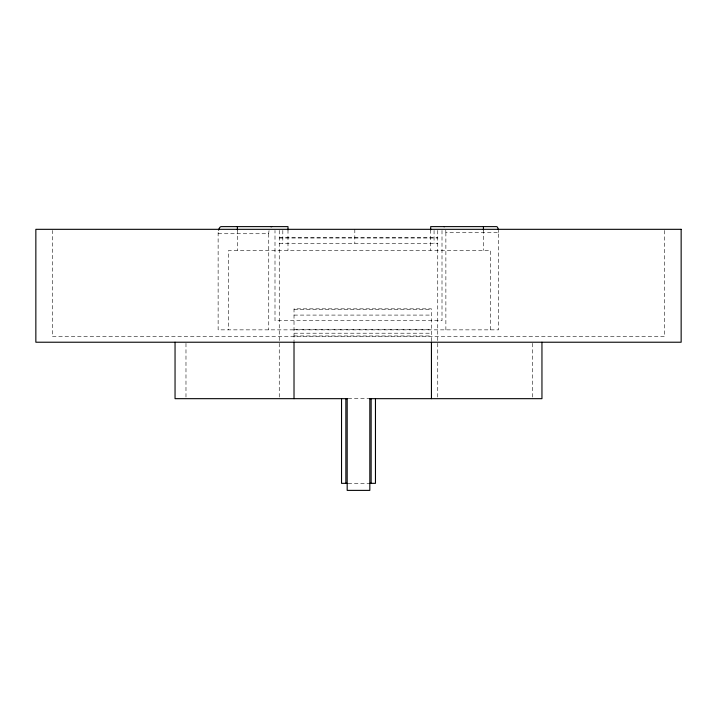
<?xml version="1.0" encoding="UTF-8"?>
<svg xmlns="http://www.w3.org/2000/svg" width="717" height="717" viewBox="0 0 717 717"><rect width="100%" height="100%" fill="white"/><g stroke="black" fill="none" stroke-linecap="round" stroke-linejoin="round"><path stroke-width="0.54" stroke-dasharray="3.58 2.69" d="M445.723 230.256A5.888 2.106 90 0 1 445.875 232.505L498.611 232.505L498.611 329.856L218.129 329.856L218.129 233.742A7.125 3.155 -90 0 1 218.371 231.017M218.129 233.742L268.75 233.742A7.125 3.155 -90 0 1 269.171 230.184M279.254 237.47L437.746 237.47M279.254 238.026L437.746 238.026M279.254 243.439L437.746 243.439M294.015 309.323L431.437 309.323M294.015 315.086L431.437 315.086M294.015 329.533L431.437 329.533M294.015 333.208L431.437 333.208M294.015 335.968L431.437 335.968M348.139 398.67L368.861 398.67M348.139 483.339L368.861 483.339M664.704 230.444L664.704 336.578L52.296 336.578L52.296 230.444M532.444 343.326L532.444 397.568M490.482 329.856L490.482 250.35L228.624 250.35L228.624 329.856M483.437 229.852L483.437 250.35M445.875 232.505L445.875 329.856M442.004 230.444L442.004 320.714L274.996 320.714L274.996 230.444M437.746 230.408L437.746 342.224M437.746 343.326L437.746 398.67M434.063 230.408L434.063 243.439M431.437 341.014L431.437 308.839L294.015 308.839L294.015 341.014M430.702 229.852L430.702 250.35M354.816 229.323L354.816 243.439M287.992 229.852L287.992 250.35M282.812 230.408L282.812 243.439M279.254 230.408L279.254 342.224M279.254 343.326L279.254 398.67M268.75 233.742L268.75 329.856M237.372 229.852L237.372 250.35M185.981 343.326L185.981 397.568M498.449 230.256A5.888 2.106 90 0 1 498.611 232.505"/><path stroke-width="1.08" d="M347.315 398.67L175.047 398.67L175.047 342.224M369.685 398.67L541.953 398.67L541.953 342.224M347.046 483.339L341.534 483.339L341.534 398.67M369.954 483.339L375.466 483.339L375.466 398.67M483.437 226.617L483.437 229.852M431.437 342.126L431.437 398.67M430.702 229.852L430.702 226.617L496.505 226.617A5.888 2.106 90 0 1 498.333 229.565M371.137 398.67L371.137 483.339M369.82 398.67L369.82 490.383L347.18 490.383L347.18 398.67M345.863 398.67L345.863 483.339M294.015 342.126L294.015 398.67M287.992 229.852L287.992 226.617L221.284 226.617A7.125 3.155 -90 0 0 218.551 230.184M237.372 226.617L237.372 229.852M271.089 226.859A7.125 3.155 -90 0 1 271.904 226.617M443.778 226.617A5.888 2.106 90 0 1 444.316 226.814M681.15 229.323L35.85 229.323L35.85 342.224L681.15 342.224L681.15 229.323"/></g></svg>
